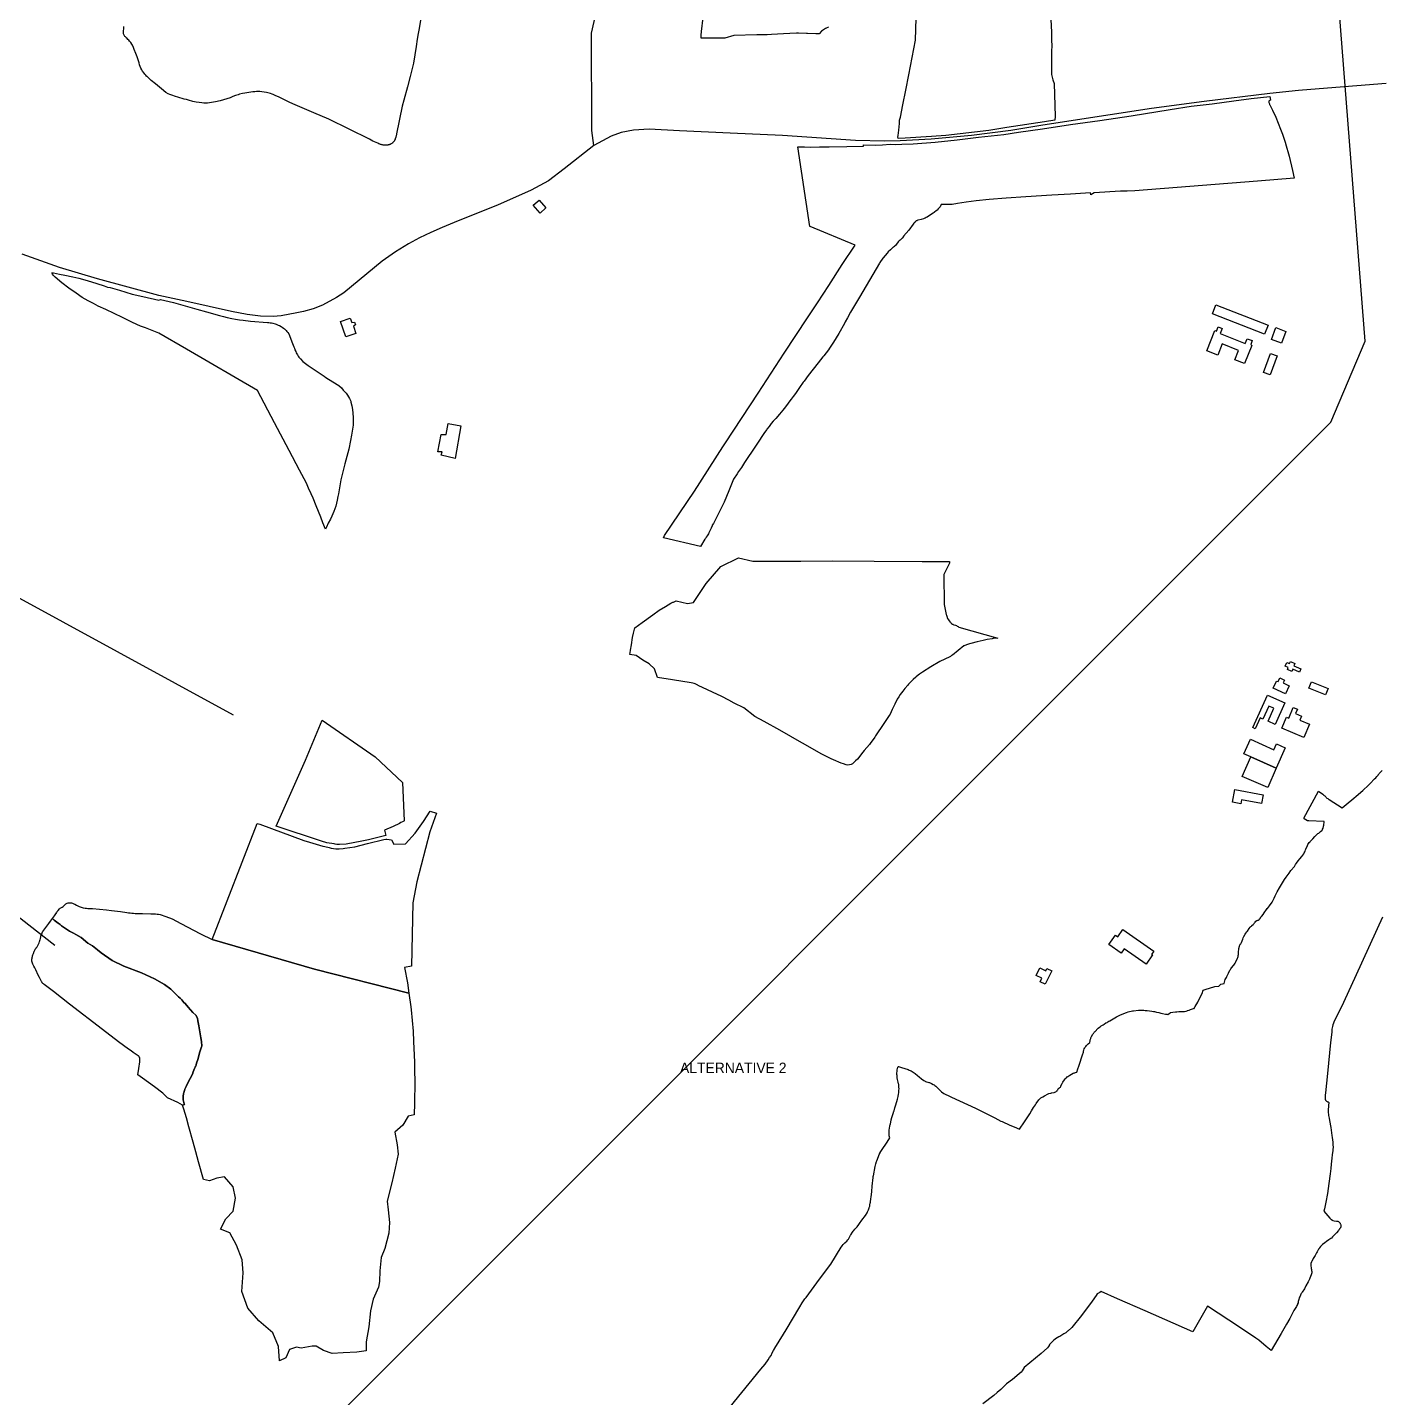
# Model space of a CAD drawing. Header units: metres. Extents: x 553506 to 563855, y 142925 to 150243.
# Drawn here: x 560496 to 561669, y 144410 to 145597 of the extents above; entities that cross this region are included whole.
import ezdxf

# ---------------------------------------------------------------- set-up
doc = ezdxf.new("R2010")
doc.units = ezdxf.units.M
for name, color, linetype in [('C-ANCIENT_WOODLAND', 94, 'Continuous'), ('C-BUILDINGS', 8, 'Continuous'), ('C-ROADS', 33, 'Continuous'), ('C-WATERWAYS', 5, 'Continuous'), ('E-132KV-UGC-ALT', 8, 'Continuous')]:
    doc.layers.add(name, color=color, linetype=linetype)

msp = doc.modelspace()

# ---------------------------------------------------------------- linework, layer by layer
at = {"layer": 'C-ANCIENT_WOODLAND'}
for points in [[(561189.88, 145597.0299), (561188.5799, 145596.4299), (561188.28, 145596.33), (561187.28, 145595.8299), (561186.48, 145595.33), (561184.68, 145594.13), (561183.88, 145593.53), (561181.68, 145591.33), (561178.88, 145591.4199), (561171.7799, 145591.6199), (561170.7799, 145591.6199), (561163.88, 145591.8199), (561162.08, 145591.8199), (561156.28, 145591.7199), (561150.88, 145591.3199), (561145.7799, 145590.9199), (561140.48, 145590.6199), (561136.68, 145590.4199), (561132.28, 145590.4199), (561127.7799, 145590.5199), (561107.7799, 145589.8199), (561099.9799, 145587.6199), (561079.48, 145587.5199), (561079.6713, 145590.2466), (561079.88, 145593.2199), (561081.1799, 145605.4199)], [(561382.5799, 145603.6199), (561383.08, 145592.6199), (561383.2114, 145585.2608), (561383.28, 145581.4199), (561383.1799, 145575.8199), (561383.1799, 145556.0199), (561384.3981, 145551.5536), (561385.28, 145548.3199), (561386.1799, 145519.7199), (561386.08, 145516.4199), (561377.08, 145515.0199), (561344.47, 145510.25), (561328.67, 145507.5499), (561291.57, 145503.25), (561279.07, 145502.3499), (561256.28, 145501.0199), (561250.28, 145500.6199), (561250.08, 145501.8199), (561250.21, 145503.13), (561250.7026, 145507.9128), (561251.28, 145513.5199), (561251.28, 145514.3199), (561251.48, 145515.5199), (561251.48, 145516.5199), (561252.1799, 145519.1199), (561254.1799, 145529.7199), (561256.7799, 145542.5199), (561259.48, 145555.7199), (561265.3799, 145585.7199), (561265.7399, 145604.7399)], [(560836.4999, 145603.1999), (560835.0999, 145595.9999), (560834.2999, 145591.4999), (560833.4, 145586.5999), (560832.6999, 145580.1999), (560830.2, 145565.8999), (560827.4999, 145554.1999), (560825.2, 145545.2999), (560821.8, 145533.6999), (560820.55, 145528.5999), (560815.6, 145504.7999), (560815.6, 145504.4499), (560815.55, 145504.0499), (560815.4999, 145503.6999), (560815.4, 145503.2999), (560815.35, 145502.9499), (560815.2, 145502.5499), (560815.15, 145502.1999), (560815, 145501.8499), (560814.95, 145501.5499), (560814.8, 145501.1999), (560814.6999, 145500.8499), (560814.55, 145500.4999), (560814.35, 145500.1499), (560814.35, 145499.9999), (560814.4, 145499.8999), (560814, 145499.0999), (560813.8, 145498.7499), (560813.55, 145498.3499), (560813.2999, 145497.9999), (560813, 145497.6499), (560812.2, 145496.8499), (560812, 145496.6999), (560811.75, 145496.5499), (560811.55, 145496.3499), (560811, 145496.0499), (560810.8, 145495.9499), (560810.55, 145495.7999), (560810.2999, 145495.6999), (560810, 145495.5499), (560809.55, 145495.3499), (560809.2999, 145495.2499), (560809, 145495.1999), (560808.8, 145495.0999), (560808.4999, 145495.0499), (560808.2, 145494.9499), (560807.8, 145494.8999), (560807.55, 145494.8499), (560807.2, 145494.8499), (560806.95, 145494.7999), (560805.4, 145494.7999), (560805.0999, 145494.8499), (560804.75, 145494.8499), (560804.4, 145494.8999), (560803.8999, 145494.9999), (560803.4999, 145495.0499), (560803.0999, 145495.1499), (560802.75, 145495.1999), (560802.35, 145495.3499), (560801.6, 145495.5499), (560801.2, 145495.6999), (560800.2, 145496.1499), (560799.4999, 145496.5499), (560799.4, 145496.5999), (560795.2, 145498.3499), (560792.0999, 145499.9999), (560757.0999, 145517.3499), (560743.8999, 145522.7999), (560735.8999, 145526.1999), (560731.8999, 145527.9999), (560725.6999, 145530.5999), (560722.6, 145531.9999), (560716.8, 145534.9999), (560713.8999, 145536.3999), (560710.4999, 145537.9999), (560708.8, 145538.6999), (560708, 145538.9999), (560706.4999, 145539.5999), (560705.2499, 145539.8999), (560704.2, 145540.1999), (560703, 145540.4999), (560701.0499, 145540.7999), (560699.0499, 145541.0999), (560697.2, 145541.2999), (560694.2499, 145541.2999), (560692.8999, 145541.1999), (560691.2, 145541.0999), (560689.4, 145540.7999), (560687.6999, 145540.5999), (560685.8999, 145540.2999), (560684.0499, 145539.8999), (560682.2499, 145539.4999), (560679.6999, 145538.8999), (560678.4999, 145538.5999), (560676.0499, 145537.7999), (560673.8, 145536.8999), (560671.4999, 145535.9999), (560668.6, 145535.0999), (560665.6999, 145534.0999), (560662.6999, 145533.2999), (560658.8999, 145532.4999), (560656.8999, 145532.1999), (560655.2, 145531.7999), (560653.4999, 145531.4999), (560651.6999, 145531.2999), (560650.2, 145531.1999), (560648.6, 145531.2999), (560647.0499, 145531.3999), (560644.4999, 145531.7999), (560641.8999, 145532.1999), (560639.2499, 145532.7999), (560635.4999, 145533.7999), (560633.6999, 145534.2999), (560631.6999, 145534.7999), (560629.8, 145535.2999), (560627.8999, 145535.8999), (560626, 145536.3999), (560624.0499, 145536.9999), (560620.8, 145538.0999), (560619.2499, 145538.6999), (560617.8, 145539.3999), (560615.8, 145540.5999), (560612, 145543.5999), (560610.2, 145544.9999), (560606.8, 145547.9999), (560602.8999, 145550.9999), (560599.6, 145554.1999), (560599.4, 145554.3999), (560599.0499, 145554.6999), (560598.4, 145555.4999), (560597.6, 145556.2999), (560596.8999, 145557.0999), (560595.4999, 145559.0999), (560594.8999, 145560.0999), (560594.2, 145561.4999), (560593.6, 145562.9999), (560593.0499, 145564.3999), (560592.4999, 145566.2999), (560590.8, 145571.3999), (560589.6, 145574.3999), (560588.4, 145577.7999), (560587.8, 145579.3999), (560587.2, 145580.7999), (560586.8, 145581.4999), (560586.4, 145582.2999), (560585.4, 145583.6999), (560584.8, 145584.3999), (560584.2, 145584.9999), (560583.6, 145585.6999), (560582.8999, 145586.3999), (560582.2, 145587.1999), (560581.4999, 145587.8999), (560581.0499, 145588.2999), (560580.6999, 145588.6999), (560580.2499, 145589.0999), (560579.8999, 145589.5999), (560579.4999, 145590.0999), (560579.0499, 145591.2999), (560579.0499, 145591.8999), (560579, 145592.4999), (560579, 145593.3999), (560579.0499, 145594.2999), (560579.0499, 145594.2999), (560579.2, 145595.2999), (560579.4, 145597.5999)], [(561104.6, 144402.2), (561131.4, 144434.6999), (561135, 144439.1), (561137.4999, 144442.7999), (561138.8999, 144444.7999), (561140.0999, 144446.6999), (561141.2, 144448.7999), (561142.2, 144450.8), (561144.2999, 144454.4), (561144.8999, 144455.3), (561153.0999, 144468.6999), (561165, 144488.7), (561167.0999, 144492.0999), (561169.4999, 144495.5), (561170.4, 144496.8), (561182, 144512.7), (561191.8, 144525.7), (561201, 144540.3999), (561201.8999, 144541.9), (561202.2999, 144542.3999), (561202.4, 144542.5999), (561202.8, 144542.9999), (561203.8, 144543.8), (561204.2, 144544.1999), (561204.4, 144544.2999), (561205.8, 144545.5999), (561206.6, 144546.5999), (561206.8999, 144547.1), (561207.0999, 144547.4), (561207.8, 144548.4999), (561209, 144550.8999), (561209.2, 144551.1999), (561210.6, 144553.3999), (561211.2, 144554.2), (561211.8, 144554.8999), (561212.8, 144555.8999), (561214.7999, 144558.1), (561216.2, 144560.0999), (561216.6999, 144560.8999), (561218.8, 144563.6999), (561221.8999, 144567.6999), (561223.2999, 144570.1), (561223.6, 144570.8999), (561224.4, 144572.5999), (561225.0999, 144574.3999), (561225.2, 144574.7999), (561225.6, 144575.9999), (561225.8, 144577.2), (561226.0999, 144578.5), (561226.2, 144579.3999), (561226.6999, 144582.5999), (561226.8, 144583.5999), (561227.2999, 144588.6999), (561227.6, 144593.1999), (561228.5606, 144600.7972), (561228.6999, 144601.8999), (561228.8, 144602.2999), (561230.2, 144610.3999), (561230.8, 144612.5999), (561231.4999, 144614.6999), (561231.6999, 144615.1999), (561233.0999, 144618.9999), (561233.8, 144620.6), (561234.6, 144622.0999), (561234.6935, 144622.2559), (561235.8, 144624.0999), (561240.6, 144631.3999), (561243.0999, 144634.9999), (561242.4999, 144636.7999), (561242.4, 144637.4999), (561242.4, 144640.7999), (561242.4999, 144642), (561242.6999, 144643.1999), (561242.6999, 144643.5999), (561242.9999, 144645.0999), (561243.4, 144646.4999), (561243.4999, 144646.8999), (561244.2, 144650.7999), (561244.6999, 144652.7999), (561245.8, 144656.0999), (561246.6, 144658.1999), (561246.8, 144658.5999), (561247.4999, 144661.0999), (561248.0999, 144663.5999), (561249.6999, 144668.6999), (561250.2, 144670.7999), (561250.6, 144672.9999), (561250.6999, 144674.1999), (561250.8999, 144675.9999), (561251, 144677.7999), (561250.8999, 144678.3999), (561250.8999, 144679.7999), (561250.6999, 144681.1999), (561250.6, 144681.9999), (561250.2999, 144683.2999), (561249.8999, 144684.5999), (561249.8, 144685.4999), (561249.4999, 144687.0999), (561249.2999, 144688.5999), (561249.2542, 144689.1952), (561249.2, 144689.8999), (561249.2, 144691.2999), (561249.2999, 144692.5999), (561249.4999, 144693.8999), (561249.6999, 144694.9999), (561249.8, 144695.4999), (561249.9437, 144696.0029), (561250, 144696.1999), (561250.2, 144696.7999), (561250.48, 144696.73), (561253.2, 144696.0999), (561258.8, 144694.1999), (561259.6999, 144693.7999), (561260.6, 144693.4999), (561261.4999, 144693.0999), (561261.6, 144692.9999), (561262.4999, 144692.4999), (561263.2999, 144691.9999), (561264, 144691.3999), (561264.8, 144690.7999), (561265, 144690.6999), (561267, 144689.0999), (561268.4, 144687.8999), (561270.6, 144686.1), (561272.6, 144684.6999), (561273.6999, 144684.0999), (561274, 144683.9999), (561274.8999, 144683.5999), (561275.8999, 144683.2999), (561276.8, 144682.9999), (561277.2999, 144682.8999), (561279.2, 144682.0999), (561280.4999, 144681.3999), (561281.2999, 144680.9999), (561282.0999, 144680.3999), (561282.8, 144679.7999), (561283.2999, 144679.4999), (561284, 144678.7999), (561285.4, 144677.1999), (561286, 144676.5999), (561287.8, 144674.9999), (561289.8, 144673.5999), (561292, 144672.3999), (561293.0999, 144671.8999), (561293.6, 144671.6999), (561296.32, 144670.45), (561317.2, 144660.8999), (561323.6999, 144657.4999), (561332.7803, 144652.8708), (561333.8999, 144652.2999), (561339.2999, 144649.5999), (561340.2486, 144649.1622), (561347.0999, 144645.9999), (561352.0999, 144643.9999), (561353.85, 144643.2299), (561355.4999, 144642.4999), (561359.7, 144648.8999), (561364.2999, 144655.7999), (561365.8, 144658.3999), (561367.4999, 144661.3999), (561369.1, 144663.7999), (561369.8, 144664.8999), (561372.0999, 144667.8999), (561373.2999, 144669.0999), (561374, 144669.5999), (561374.3, 144669.9), (561375.6999, 144670.6999), (561377.0999, 144671.3999), (561380.2, 144673.1999), (561380.8, 144673.3999), (561382.2, 144673.8), (561382.8999, 144673.8999), (561383.2, 144673.9999), (561385.2999, 144674.3999), (561386, 144674.5999), (561386.8, 144674.9999), (561387.4, 144675.3999), (561387.6999, 144675.7), (561388, 144675.8999), (561388.4, 144676.4999), (561388.4999, 144676.5999), (561388.6999, 144676.8999), (561388.8, 144677.2999), (561389, 144677.5999), (561389.03, 144677.7899), (561389.4999, 144677.9999), (561389.6999, 144678.1999), (561390.4, 144678.5999), (561390.8999, 144679.0999), (561391.0999, 144679.4999), (561391.2, 144679.7999), (561391.2999, 144679.9999), (561391.2999, 144680.1999), (561392.2999, 144682.2), (561392.8999, 144683.2), (561394.2999, 144685.3999), (561395.2, 144686.3999), (561395.4, 144686.6999), (561396, 144687.1999), (561396.6999, 144687.7999), (561397.2999, 144688.1999), (561398.0999, 144688.7), (561398.8, 144689.1999), (561399, 144689.2999), (561400.4999, 144690.2999), (561401.8, 144690.9999), (561402.6, 144691.2998), (561403.4, 144691.4999), (561403.8, 144691.6999), (561405, 144692.0999), (561405.2, 144692.8999), (561405.2999, 144692.9999), (561405.4999, 144693.6999), (561405.6, 144693.8999), (561407, 144697.8999), (561409.8999, 144706.9999), (561410.6999, 144709.2999), (561410.6999, 144709.8999), (561410.8999, 144710.4999), (561411, 144710.9999), (561411.0999, 144711.0999), (561411.4999, 144712.0999), (561412.0999, 144713.0999), (561412.2999, 144713.4999), (561412.8999, 144714.2999), (561413.4, 144714.9999), (561414, 144715.6999), (561414.8, 144716.4999), (561416.2, 144717.6999), (561416.2999, 144718.2999), (561416.4999, 144718.7999), (561416.6999, 144719.9999), (561416.8999, 144720.5999), (561417.0999, 144721.0999), (561417.2999, 144721.6999), (561417.4999, 144722.1999), (561417.6, 144722.3999), (561417.8, 144722.9999), (561419, 144724.9999), (561419.4, 144725.3999), (561419.8, 144725.8999), (561420.0999, 144726.3999), (561420.4999, 144726.7999), (561420.8999, 144727.2999), (561423.2999, 144729.6999), (561423.5985, 144729.9558), (561424.6999, 144730.8999), (561425.4999, 144731.4999), (561426.2, 144732.0999), (561427.8, 144733.0999), (561428.6999, 144733.5999), (561430.2999, 144734.5999), (561431.2, 144735.0999), (561432, 144735.4999), (561432.8, 144735.9999), (561433.6999, 144736.4999), (561436.4999, 144738.1999), (561439.2999, 144739.7999), (561442.2, 144741.2999), (561444.2, 144742.1999), (561448.0999, 144743.6999), (561449.4, 144744.1), (561450.6999, 144744.3999), (561452.0999, 144744.7999), (561453.4, 144744.9999), (561454.2, 144745.1999), (561458.6, 144745.5999), (561463.0999, 144745.5999), (561464.2, 144745.4999), (561464.4999, 144745.4999), (561465.8999, 144745.3999), (561468.0448, 144745.0935), (561470.0999, 144744.7998), (561471.4999, 144744.4999), (561472.2999, 144744.3999), (561474.2, 144743.9999), (561476, 144743.4999), (561477.8999, 144742.9999), (561479.2, 144742.6999), (561482, 144742.2999), (561483.4, 144742.2), (561483.99, 144741.9999), (561484.8999, 144742.5999), (561486.2999, 144743.5999), (561488.0999, 144743.8999), (561490.4, 144744.1999), (561491.8, 144744.2999), (561493.2999, 144744.3999), (561497.6, 144744.3999), (561498.4, 144744.4999), (561499.8, 144744.8999), (561500.6, 144745.1999), (561501, 144745.2999), (561502.2999, 144745.7999), (561503.4, 144746.1999), (561506.2, 144747.0999), (561506.52, 144746.9399), (561507.6599, 144748.73), (561509.9399, 144752.5399), (561511.1799, 144755.1599), (561513.71, 144760.2198), (561514.6466, 144762.8934), (561516.1546, 144763.591), (561524.4837, 144766.0823), (561528.1999, 144766.3099), (561529.9, 144768.2999), (561532.6, 144768.8999), (561533.2, 144771.0999), (561533.6, 144772.0999), (561534.6, 144774.0999), (561534.8999, 144774.7999), (561536.0999, 144777.0999), (561536.4999, 144777.6999), (561537.6, 144780.1999), (561537.6999, 144780.2999), (561538.2, 144780.9999), (561538.6, 144781.5999), (561539.0999, 144782.2999), (561540.8999, 144784.3999), (561541, 144784.5999), (561541.6, 144785.4999), (561542.2, 144786.4999), (561542.6999, 144787.4999), (561542.8, 144787.7999), (561544.2, 144790.3999), (561544.2999, 144790.6999), (561544.6, 144791.3999), (561544.8, 144792.1999), (561544.8999, 144792.8999), (561545, 144793.7999), (561545.0999, 144794.5999), (561545.0999, 144795.4999), (561545.4999, 144799.0999), (561545.8999, 144800.9999), (561546, 144801.4999), (561546.2, 144801.9999), (561546.4999, 144802.4999), (561546.6999, 144802.8999), (561547, 144803.1999), (561547.2999, 144803.5999), (561547.4999, 144803.8999), (561547.6999, 144804.3999), (561548, 144804.8999), (561548.2999, 144805.7999), (561548.8, 144807.1999), (561549.2, 144808.2999), (561549.6999, 144809.3999), (561550.8999, 144811.3999), (561551.6, 144812.3999), (561552.2, 144813.3999), (561552.8, 144814.1999), (561554.2999, 144816.4), (561555.0999, 144817.4999), (561555.4, 144817.7999), (561555.8, 144818.0999), (561556.2999, 144818.4999), (561556.6999, 144818.7999), (561556.7999, 144818.8999), (561557.8, 144819.7999), (561558.6999, 144820.6999), (561559.0999, 144821.2999), (561559.6, 144821.9), (561560.2, 144822.6999), (561561, 144823.3999), (561561.8999, 144823.6999), (561562.2, 144823.6999), (561563.0999, 144824.2999), (561563.2999, 144824.5), (561563.4, 144824.6999), (561563.6, 144824.8999), (561563.8, 144825.1999), (561563.8999, 144825.3999), (561564.0999, 144825.6999), (561564.2, 144825.7999), (561565, 144826.8999), (561566.6999, 144828.8999), (561566.8999, 144829.1999), (561570.1, 144833.5999), (561570.2999, 144833.7999), (561571.8999, 144835.8999), (561574.4, 144839.1999), (561575.8999, 144842.7999), (561576.8, 144844.6999), (561578.6, 144848.2), (561580.6, 144851.5999), (561581.4, 144853.0999), (561585, 144858.7999), (561586.4, 144860.9999), (561588.9, 144864.3999), (561590.6, 144866.5999), (561593.4999, 144870.0999), (561594.6, 144871.6999), (561595.4, 144872.8999), (561596.8999, 144874.9999), (561598.3, 144876.6999), (561600, 144878.6999), (561600.8999, 144879.9999), (561601.8, 144881.1999), (561602.0999, 144881.7999), (561602.4999, 144882.6999), (561602.8, 144883.5), (561603.0999, 144884.3999), (561603.4, 144885.1999), (561604.8, 144888.2999), (561605.2999, 144889.1999), (561605.8, 144889.9999), (561606.3999, 144890.8999), (561607.0999, 144891.5999), (561607.2, 144891.7999), (561608.6999, 144893.2999), (561609.4999, 144893.9999), (561611.2999, 144896.0999), (561612.6, 144897.4999), (561614, 144898.6999), (561614.8, 144899.0999), (561615.4, 144899.5999), (561616.2999, 144900.2999), (561617.2, 144901.1999), (561617.8, 144901.9999), (561618, 144902.4999), (561618.4, 144903.3), (561618.6, 144903.8999), (561618.6999, 144904.4999), (561618.8999, 144905.0999), (561619, 144905.7999), (561619.0999, 144906.3999), (561619.44, 144908.29), (561619.3399, 144908.81), (561619.3399, 144909.1099), (561619.12, 144909.1199), (561606.0726, 144909.6751), (561605.0199, 144909.7199), (561602.16, 144911.49), (561601.6199, 144911.8199), (561614.2999, 144935.3999), (561618.0999, 144932.6999), (561618.6999, 144932.1999), (561618.9126, 144932.0068), (561619.8, 144931.1998), (561620.0999, 144930.8999), (561620.6999, 144930.3999), (561621.2, 144929.7999), (561621.6999, 144929.3999), (561622.4, 144928.8999), (561623, 144928.4999), (561623.6999, 144928.0999), (561634.8999, 144920.8999), (561638.5, 144923.8999), (561645.0999, 144929.2999), (561647.2, 144931.0999), (561652.8999, 144935.9999), (561657.8, 144940.5998), (561659.0999, 144941.8999), (561663, 144945.8999), (561664, 144946.7999), (561665.0999, 144948.0999), (561666.0199, 144949.1799), (561666.2, 144949.3999), (561666.7, 144950.0999), (561667.09, 144950.5999), (561667.4, 144950.9999), (561667.8, 144951.4999), (561668.2999, 144951.9999), (561668.6999, 144952.4999), (561669.6999, 144953.2999)], [(561669.8, 144826.0999), (561647.0999, 144776.2999), (561636.0999, 144752.3999), (561627.7999, 144735.1999), (561627.4, 144734.4999), (561626.8, 144732.8999), (561626.5, 144731.5999), (561626.2, 144730.3999), (561626.0999, 144729.2999), (561625.8999, 144727.9999), (561625.8999, 144726.6999), (561624.8999, 144717.5999), (561622.2999, 144690.7999), (561620.4999, 144674.1999), (561620.3534, 144672.0219), (561620.15, 144668.9999), (561620.2, 144668.7999), (561620.2, 144668.2999), (561620.4, 144667.8999), (561620.6, 144667.5999), (561620.8999, 144667.3), (561621.2, 144667.0999), (561621.4999, 144666.7999), (561621.8999, 144666.4999), (561622.2999, 144666.3), (561622.6999, 144666.1999), (561622.8281, 144666.1359), (561623.4999, 144665.7999), (561623.23, 144663.21), (561623.0658, 144661.6244), (561622.91, 144660.1199), (561622.72, 144658.2999), (561622.6999, 144657.9999), (561623.2, 144654.4999), (561623.56, 144652.2363), (561623.9, 144650.0999), (561625, 144643.9999), (561626.0999, 144637.1999), (561626.4, 144635.3999), (561626.6999, 144633.2999), (561626.8999, 144631.2999), (561627, 144630.8999), (561627, 144628.9999), (561627.0999, 144627.0999), (561627, 144625.0999), (561626.8999, 144624.1999), (561626.2999, 144620.3999), (561625.8999, 144617.3999), (561625.4999, 144612.3999), (561625.1999, 144608.4999), (561624.6, 144603.7999), (561623.4, 144595.5999), (561622.0999, 144586.8999), (561620.8999, 144579.4999), (561619.6295, 144573.6711), (561619.2, 144571.6999), (561624.2999, 144565.5999), (561624.4999, 144565.3999), (561624.6999, 144564.9999), (561625, 144564.6999), (561625.2999, 144564.4999), (561625.4, 144564.3999), (561625.6999, 144564.2), (561625.7655, 144564.1344), (561625.8999, 144563.9999), (561626.2, 144563.7999), (561626.6, 144563.6999), (561627, 144563.4999), (561628.0999, 144563.2999), (561629.8999, 144562.9999), (561630.2999, 144562.9999), (561630.6, 144562.8999), (561631.0999, 144562.8999), (561631.8999, 144562.4999), (561632.6, 144561.7999), (561632.8, 144561.4999), (561633.0999, 144561.0999), (561633.3, 144560.6999), (561633.4999, 144560.3999), (561633.6, 144560.1999), (561633.8, 144559.5999), (561633.8999, 144559.3999), (561633.8999, 144558.3999), (561633.8, 144557.9999), (561633.6999, 144557.7), (561633.6, 144557.4999), (561633.4999, 144557.1999), (561633.4, 144557.0999), (561632.6999, 144556.1999), (561632.6, 144556.0999), (561632.0999, 144555.3999), (561631.6999, 144554.6999), (561629.8999, 144552.7999), (561627.0999, 144549.9999), (561626.8999, 144549.6999), (561626.5, 144549.2999), (561625.6999, 144548.3), (561625.1999, 144547.7999), (561623.4999, 144546.5999), (561621.4, 144545.1999), (561620, 144544.1999), (561618, 144542.5999), (561616.8, 144541.5999), (561616.0999, 144540.8999), (561615.2999, 144539.8999), (561614.6, 144538.7999), (561614.5, 144538.5999), (561613.2, 144536.2999), (561612.6999, 144535.3999), (561611.8, 144533.6999), (561611.4999, 144533.0999), (561609.8999, 144530.4999), (561608.6999, 144528.0999), (561608.4999, 144527.7999), (561608.4, 144527.4999), (561608, 144526.9), (561607.8999, 144526.6999), (561607.8, 144526.2999), (561607.8, 144524.6999), (561608.0999, 144521.9999), (561608.2999, 144520.9999), (561608.4999, 144520.1), (561608.6, 144519.1999), (561608.6, 144518.1999), (561608.4999, 144517.3999), (561608.0999, 144516.2999), (561606.8999, 144513.4999), (561606.4999, 144512.5999), (561605.6, 144510.4999), (561603.6, 144506.8999), (561602.2, 144504.3999), (561600.4, 144501.3999), (561600.2999, 144501.3), (561599.8999, 144500.6999), (561599.4999, 144500.1999), (561599.2, 144499.5999), (561598.4999, 144497.8999), (561598.0999, 144496.9999), (561597.2, 144494.2999), (561596.8999, 144493.2999), (561596.6999, 144492.1999), (561596.2999, 144491.1999), (561596.2, 144490.7999), (561595.7, 144489.8999), (561595.2999, 144488.8999), (561593.2, 144485.3999), (561589.4999, 144478.5999), (561586.6, 144473.5999), (561582.0999, 144465.4999), (561576.2999, 144455.6999), (561573.2999, 144450.7999), (561569.2, 144454.2999), (561562.8, 144459.6999), (561560.0999, 144461.5999), (561546, 144470.9999), (561518.2999, 144489.3999), (561505.6999, 144466.9999), (561464.2999, 144485.1999), (561440.2352, 144495.748), (561426.2, 144501.8999), (561425.0365, 144501.2178), (561423.2999, 144500.1999), (561423.059, 144500.0794), (561422.6999, 144499.8999), (561421.7495, 144498.5391), (561418.2999, 144493.5999), (561409, 144481.2999), (561400.6999, 144470.6999), (561400.4, 144470.3999), (561397.4, 144467.7999), (561397.0999, 144467.4999), (561395.4999, 144466.2999), (561393.6999, 144465.1999), (561392, 144464.0999), (561390.2, 144463.0999), (561389.4, 144462.6999), (561388.0999, 144461.8999), (561387.4999, 144461.4999), (561385.0999, 144459.6999), (561382.6, 144457.1999), (561381.4999, 144455.9999), (561381.4, 144455.7999), (561380.4, 144454.4999), (561379.4999, 144453.1999), (561374.0999, 144448.3999), (561359.4, 144436.0999), (561357.6999, 144433.1999), (561356.6999, 144432.1999), (561355, 144430.7999), (561349.2999, 144425.6999), (561344.2, 144421.9999), (561339.2, 144417.1999), (561336.0999, 144414.3999), (561333, 144411.9999), (561323.4999, 144404.7999)]]:
    msp.add_lwpolyline(points, dxfattribs=at)
for points in [[(561098.2, 145233.5999), (561100.6, 145237.0999), (561129, 145280), (561151.6, 145314.7999), (561171.6999, 145345.1999), (561180.4, 145358.3999), (561190.2, 145373.3999), (561201.6999, 145391.3999), (561213, 145408.1999), (561174, 145424.2999), (561173.6999, 145424.2999), (561173.6, 145424.4999), (561163.2199, 145493.5299), (561167.96, 145493.4899), (561169.16, 145493.3899), (561174.16, 145493.1899), (561181.96, 145493.2899), (561190.56, 145493.4899), (561205.8599, 145493.7899), (561220.2599, 145493.9899), (561220.15, 145495.2298), (561230.6, 145494.9999), (561236.6, 145495.1999), (561243.19, 145495.6299), (561247.67, 145495.4499), (561253.47, 145495.6499), (561263.1299, 145496.05), (561282.27, 145497.5499), (561301.3699, 145499.3499), (561319.7699, 145501.6499), (561341.7799, 145504.1199), (561354.5799, 145506.0199), (561375.28, 145509.1199), (561399.68, 145512.7199), (561424.9799, 145516.3199), (561452.08, 145520.3199), (561485.7799, 145525.7199), (561504.1799, 145528.52), (561522.28, 145530.7199), (561541.07, 145533.1399), (561556.03, 145535.2599), (561572.4, 145536.8999), (561572.75, 145533.8199), (561572.6099, 145533.7899), (561572.31, 145533.6899), (561571.71, 145533.3899), (561571.4099, 145533.0899), (561571.4, 145532.2699), (561571.5399, 145531.7599), (561571.8999, 145530.7999), (561572, 145530.5998), (561572, 145530.3999), (561572.0999, 145530.2999), (561572.0999, 145530.0999), (561572.2999, 145529.8999), (561573.0999, 145528.1999), (561573.8, 145526.8399), (561574.6999, 145525.0999), (561577.4, 145519.0999), (561581.6, 145508.5999), (561583.2, 145504.2999), (561585.8, 145496.5999), (561585.8999, 145496.2999), (561589, 145485.2999), (561591.8999, 145472.7999), (561593.2999, 145466.1999), (561561.4999, 145463.6999), (561455.2999, 145455.3999), (561448.6999, 145455.0999), (561442.8, 145454.8999), (561420.2, 145453.5999), (561417.2, 145451.8999), (561416.8, 145453.5999), (561399.6, 145452.3999), (561383.4999, 145451.4999), (561360.8999, 145450.2), (561343.8, 145449.0999), (561329.2, 145447.7999), (561317.6999, 145446.6999), (561309.2, 145445.5999), (561301.6999, 145444.2999), (561296.8999, 145443.3998), (561287.4999, 145443.5999), (561286.6999, 145441.4999), (561284.8999, 145439.5999), (561284, 145438.6999), (561283.4, 145438.2), (561281.4, 145436.5999), (561280.6999, 145436.0999), (561277.4999, 145433.8999), (561275.2999, 145432.4999), (561274.4999, 145432.0999), (561273.6, 145431.6999), (561272.8, 145431.3998), (561272.2, 145431.1999), (561270.2, 145430.4999), (561267.6, 145429.7999), (561267.2, 145429.7999), (561266.6, 145429.5999), (561266.2999, 145429.3999), (561266, 145429.2999), (561265.8999, 145429.1999), (561265.2999, 145428.8), (561265.0999, 145428.4999), (561264.8999, 145428.2999), (561264.2999, 145427.7999), (561263.8, 145427.1999), (561263.2, 145426.2999), (561259.4, 145421.2999), (561254.9999, 145416.0999), (561254.8999, 145415.7999), (561253.6, 145414.3999), (561252, 145412.5998), (561251.2, 145411.9999), (561250.2, 145410.9999), (561249.6999, 145410.2999), (561249.4, 145409.8999), (561247.8, 145408.0999), (561247.4999, 145407.6999), (561247.2, 145407.4), (561247, 145407.0999), (561246.2, 145406.4999), (561246, 145406.3999), (561244.8999, 145405.4999), (561243.6, 145404.2999), (561241.6999, 145402.4999), (561240.6999, 145401.3999), (561238.8999, 145399.3999), (561237.2, 145397.2999), (561237, 145396.9999), (561234.4, 145393.0999), (561234.2, 145392.6999), (561222.4999, 145372.9999), (561216.8, 145363.0999), (561209, 145350.2999), (561206.2999, 145345.2999), (561204.4, 145341.7999), (561203.6999, 145340.3999), (561198.6999, 145331.7999), (561194.2, 145324.2999), (561190.6999, 145319.0999), (561189.8, 145317.6999), (561185.8999, 145312.4999), (561185, 145311.3999), (561181, 145306.1999), (561172.2, 145295.4999), (561168.6999, 145290.5999), (561168, 145289.4999), (561164.8, 145285.0999), (561163, 145282.2999), (561161.2, 145279.7999), (561159.4, 145277.1999), (561157.4, 145274.7999), (561157.2, 145274.5999), (561155, 145271.3999), (561152.6, 145268.1999), (561150.2, 145265.1999), (561147.4, 145261.7999), (561144.2, 145258.1999), (561142, 145255.8999), (561140.2, 145253.7999), (561138.4, 145251.2999), (561136.4999, 145248.7999), (561136.2, 145248.3999), (561133.8, 145245.0999), (561132.2, 145242.5999), (561130.2, 145239.4999), (561128.4999, 145236.6999), (561122.4999, 145227.9999), (561121.0999, 145225.9999), (561119.4999, 145223.6), (561119.4, 145223.3999), (561117.2, 145219.8999), (561114.4, 145215.6999), (561111.8999, 145212.0999), (561110.6999, 145210.1999), (561107.6, 145205.5999), (561103.6, 145195.5999), (561099.6, 145185.6999), (561095, 145176.3999), (561091.8999, 145170.5999), (561091, 145168.8999), (561090.6999, 145168.3999), (561090.4999, 145167.7999), (561090.2, 145167.2999), (561089.2, 145165.6999), (561089, 145165.0999), (561088.2, 145162.9999), (561088, 145162.4999), (561087.2, 145160.8999), (561086.2, 145158.9999), (561085.8999, 145158.2999), (561084.8, 145156.3999), (561084, 145155.3999), (561083.2, 145154.1999), (561082.6, 145153.4999), (561079.0295, 145147.2135), (561046.8192, 145154.8897), (561047.6999, 145156.6999), (561073.6999, 145195.2999), (561098.2, 145233.5999)], [(560523.5799, 145383.1499), (560528.28, 145382.2499), (560535.08, 145380.7499), (560540.3799, 145379.6499), (560547.63, 145377.6499), (560555.83, 145375.0499), (560562.1799, 145372.9499), (560565.1799, 145371.8499), (560567.48, 145371.4499), (560575.5799, 145369.1499), (560586.5799, 145365.8499), (560593.1799, 145364.2499), (560605.9799, 145361.3499), (560609.7799, 145360.5999), (560611.07, 145361.0499), (560622.28, 145358.4499), (560642.7299, 145352.7499), (560650.9299, 145350.4499), (560662.28, 145347.3499), (560665.5799, 145346.5), (560668.83, 145345.6999), (560672.7799, 145344.7999), (560676.1799, 145344.1499), (560679.5299, 145343.6), (560682.83, 145343.1499), (560689.1299, 145342.4999), (560703.7799, 145341.3499), (560704.9799, 145341.2499), (560706.13, 145341.0999), (560707.1799, 145340.8999), (560708.3299, 145340.6499), (560710.5299, 145340.0499), (560711.3799, 145339.7499), (560713.1799, 145339.0499), (560714.1299, 145338.6499), (560715.7799, 145337.7499), (560716.5799, 145337.1999), (560717.7799, 145336.3499), (560718.5799, 145335.6999), (560719.3299, 145334.9999), (560719.9799, 145334.2999), (560720.63, 145333.5499), (560721.3299, 145332.75), (560722.28, 145331.4499), (560725.5799, 145322.95), (560726.1299, 145321.5999), (560726.5799, 145320.2499), (560727.08, 145318.9), (560727.5799, 145317.5999), (560728.28, 145316.0999), (560728.7799, 145315.0999), (560729.3299, 145314.1), (560729.83, 145313.1499), (560730.48, 145312.1999), (560731.08, 145311.2499), (560732.28, 145309.7499), (560734.48, 145307.6), (560739.1299, 145304.0499), (560752.7799, 145294.8499), (560754.48, 145293.7499), (560764.32, 145287.6999), (560765.52, 145286.6999), (560767.8199, 145284.6), (560769.52, 145282.7999), (560770.32, 145281.8999), (560771.87, 145280.0999), (560772.52, 145279.1499), (560773.27, 145278.1999), (560774.0199, 145276.9999), (560774.8199, 145275.5), (560776.1513, 145273.0927), (560776.02, 145272.3999), (560776.87, 145269.1499), (560777.47, 145265.7999), (560777.87, 145262.6499), (560778.12, 145259.0499), (560778.12, 145255.4499), (560777.92, 145252.2999), (560776.52, 145243.5499), (560775.72, 145239.0499), (560774.22, 145231.6499), (560770.92, 145218.7499), (560769.72, 145214.0999), (560767.47, 145204.8999), (560765.22, 145192.9499), (560764.72, 145190.4999), (560764.12, 145187.2499), (560762.92, 145182.1499), (560762.22, 145179.8499), (560761.32, 145177.5999), (560759.52, 145173.4999), (560758.32, 145170.9999), (560756.52, 145167.5499), (560755.02, 145164.1399), (560754.1399, 145162.1499), (560751.83, 145167.7499), (560749.9799, 145172.55), (560745.9799, 145182.4499), (560743.48, 145189.0499), (560741.63, 145192.7499), (560739.3799, 145197.7499), (560737.48, 145202.05), (560731.58, 145213.3499), (560722.48, 145230.3499), (560709.9799, 145254.25), (560695.08, 145282.2499), (560633.5799, 145318.15), (560609.63, 145332.1499), (560608.3299, 145332.6499), (560598.1799, 145336.5499), (560593.83, 145338.1499), (560586.9799, 145341.3499), (560578.28, 145345.5499), (560563.7799, 145352.45), (560557.08, 145355.5499), (560553.08, 145357.7499), (560548.5799, 145360.0499), (560543.1799, 145363.0499), (560538.08, 145366.5499), (560531.63, 145370.95), (560525.63, 145375.5499), (560519.83, 145380.4499), (560518.3799, 145381.8499), (560517.48, 145383.25), (560516.98, 145384.3499), (560518.2799, 145384.1499), (560523.5799, 145383.1499)], [(561018.4, 145057.3999), (561019.2, 145062.0999), (561020, 145068.3999), (561020.8999, 145072.2999), (561022, 145076.8), (561028.4999, 145081.4999), (561037.6, 145088.1), (561043.2, 145092), (561048.8, 145095.3999), (561053.2, 145098.0999), (561055, 145098.8999), (561055.6, 145099.1), (561057.2, 145099.8), (561057.9999, 145100.0999), (561067.7225, 145097.974), (561072.9937, 145098.6768), (561083.8873, 145115.193), (561096.5379, 145129.952), (561112.0235, 145137.5006), (561124.2, 145134.5999), (561166, 145134.5999), (561193.6999, 145134.6999), (561229.4, 145134.5999), (561271.0999, 145134.1999), (561294.6999, 145134.1999), (561294.6, 145133.6999), (561294.6, 145132.8999), (561289.8, 145123.1), (561290.2, 145096.9), (561291.4999, 145089.7999), (561291.8999, 145088.2999), (561292.0999, 145087.8), (561292.2999, 145086.8999), (561292.5999, 145086.0999), (561292.8, 145085.6999), (561293.0999, 145084.9999), (561293.9, 145083.6), (561294.2999, 145082.9999), (561295.2999, 145081.7999), (561295.4999, 145081.5999), (561295.8, 145081.1999), (561296.2, 145080.8999), (561296.4999, 145080.5999), (561297.2999, 145080), (561297.6, 145079.8999), (561298, 145079.7), (561298.4999, 145079.4999), (561298.8999, 145079.4), (561300, 145078.9999), (561300.6999, 145078.7), (561301.0999, 145078.4999), (561301.4999, 145078.4), (561302.2999, 145077.9999), (561302.6, 145077.7999), (561302.8999, 145077.4999), (561336.63, 145067.9399), (561332.44, 145067.4499), (561331.7399, 145067.3499), (561327.3399, 145066.6499), (561323.84, 145065.95), (561318.64, 145064.7499), (561313.3399, 145063.35), (561312.1399, 145062.9499), (561309.44, 145061.9499), (561307.5399, 145061.35), (561307.03, 145061.1399), (561297.2899, 145053.25), (561296.59, 145052.7499), (561296.2899, 145052.5499), (561295.59, 145052.0499), (561294.8899, 145051.65), (561286.4899, 145047.5499), (561278.59, 145042.9499), (561271.2899, 145038.5499), (561268.6899, 145036.6499), (561266.0899, 145034.6499), (561265.4899, 145034.15), (561263.2899, 145032.1499), (561261.19, 145030.0499), (561259.19, 145027.95), (561258.4899, 145027.0499), (561256.0899, 145024.2499), (561254.19, 145022.0499), (561252.0899, 145019.0499), (561250.6899, 145016.95), (561249.4899, 145014.9499), (561248.4899, 145012.9499), (561247.4899, 145010.8499), (561247.39, 145010.6499), (561245.19, 145006.1499), (561243.19, 145002.1499), (561242.39, 145000.75), (561241.88, 144999.9999), (561241.83, 144999.93), (561237.83, 144993.8299), (561230.7299, 144983.1299), (561230.03, 144982.2299), (561226.03, 144976.7299), (561225.3299, 144975.7299), (561223.1299, 144973.03), (561220.9299, 144970.43), (561219.6299, 144969.0299), (561214.9399, 144963.1699), (561213.39, 144961.6199), (561210.68, 144959.1099), (561209.4, 144958.4399), (561207.95, 144958.1), (561206.43, 144957.9599), (561205.0999, 144958.0499), (561202.88, 144958.9199), (561200.99, 144959.73), (561198.6999, 144960.5399), (561196.2099, 144961.6899), (561192.2899, 144963.2899), (561184.0899, 144967.4799), (561167.2599, 144976.9199), (561166.8999, 144977.0999), (561147.6, 144988.3), (561134.0999, 144995.5999), (561126, 144999.9999), (561116.4999, 145007.5999), (561108.2, 145011.6999), (561103.4, 145014.2), (561097.4999, 145017.1999), (561076.8999, 145026.9999), (561076.6, 145027.2), (561075.6, 145027.6999), (561074.4999, 145028.1999), (561073.6, 145028.5), (561072.2, 145028.8999), (561070.8999, 145029.2999), (561054.6, 145031.8999), (561041.6999, 145033.6999), (561039, 145041.25), (561034.4999, 145045.4999), (561029, 145048.75), (561023.2499, 145052.7499), (561017.8999, 145053.8), (561018.4, 145057.0999), (561018.4, 145057.3999)], [(560762.55, 144889.4899), (560761.4498, 144889.69), (560755.2499, 144890.6699), (560750.55, 144892.0499), (560711.44, 144905.15), (560736.65, 144962.15), (560751.0499, 144996.85), (560797.15, 144965.05), (560820.7501, 144942.85), (560822.19, 144909.69), (560821.85, 144909.45), (560820.65, 144908.7499), (560819.4499, 144908.1499), (560818.1501, 144907.45), (560816.35, 144906.5499), (560814.5499, 144905.75), (560812.75, 144904.85), (560805.1499, 144901.65), (560806.4499, 144896.9099), (560797.0499, 144894.6499), (560791.45, 144893.15), (560785.45, 144892.15), (560771.95, 144889.4499), (560766.15, 144889.29), (560763.75, 144889.29), (560762.55, 144889.4899)], [(560697.13, 144906.7099), (560735.25, 144892.7499), (560740.16, 144891.0499), (560751.85, 144887.7899), (560753.55, 144887.2899), (560757.1499, 144886.49), (560759.05, 144886.09), (560761.0499, 144885.69), (560763.0499, 144885.49), (560764.55, 144885.3899), (560766.05, 144885.3899), (560769.25, 144885.5899), (560770.8498, 144885.8899), (560779.5499, 144887.25), (560790.5499, 144889.9499), (560804.75, 144893.3499), (560806.35, 144893.7498), (560807.28, 144893.8799), (560811.25, 144893.1499), (560813.2499, 144889.4499), (560823.3999, 144889.8199), (560831.85, 144899.0499), (560838.8499, 144908.9499), (560844.65, 144917.9499), (560850.3018, 144916.3239), (560844.3499, 144900.1499), (560833.11, 144856.6899), (560829.65, 144838.7499), (560828.6699, 144783.65), (560822.41, 144782.5399), (560825, 144769.1999), (560826.2999, 144760.2999), (560744.4774, 144781.2502), (560655.8299, 144806.7399), (560694.9799, 144907.45), (560697.13, 144906.7099)], [(560521.1, 144829.8997), (560521.1497, 144830), (560521.5997, 144830.9999), (560522.0001, 144831.5002), (560522.4, 144831.9), (560523.6001, 144833.3997), (560524.0998, 144833.8999), (560525.9, 144834.8999), (560526.6998, 144835.4001), (560527.8999, 144836.5997), (560528.5998, 144837.1998), (560529.1, 144837.7), (560529.5997, 144838.0999), (560530.1998, 144838.3999), (560531.0999, 144838.6001), (560532, 144838.6999), (560533.6, 144838.6999), (560533.9999, 144838.6001), (560534.9998, 144838.3), (560536.1001, 144837.9002), (560537.0002, 144837.3999), (560538.3001, 144836.7), (560539.4998, 144836.0001), (560540.6999, 144835.4001), (560542.3997, 144834.8), (560544.1999, 144834.4001), (560545.8998, 144834.1001), (560547.0999, 144833.8999), (560548.2002, 144833.6997), (560549.3998, 144833.6997), (560552.2998, 144833.5999), (560558.2999, 144833.2), (560564.3999, 144832.6998), (560568.6996, 144832.0997), (560576.4999, 144830.9999), (560578.3001, 144830.7998), (560580.0998, 144830.4997), (560581.9, 144830.3), (560583.4002, 144830.0999), (560584.8998, 144830), (560586.4, 144829.7998), (560587.7998, 144829.7), (560589.2999, 144829.4998), (560590.6998, 144829.3999), (560592.2998, 144829.3001), (560595.6001, 144829.3001), (560602.7, 144829.1998), (560606.8999, 144829.0001), (560608.1999, 144828.8997), (560609.4999, 144828.7), (560610.7999, 144828.4), (560612.4997, 144827.9996), (560614.1002, 144827.4001), (560615.8, 144826.8), (560621.2001, 144824.6998), (560628.6999, 144820.5997), (560645.7997, 144811.7001), (560655.8297, 144806.7399), (560744.4774, 144781.2504), (560826.3001, 144760.2999), (560827.9001, 144748.4999), (560828.3, 144745.9998), (560829.9, 144727.4997), (560830.2, 144718.6001), (560830.9998, 144706.8), (560831.1001, 144700.4999), (560831.2998, 144693.6001), (560831.4002, 144683.7001), (560831.2998, 144664.9998), (560830.8999, 144655.0998), (560825.6105, 144653.8049), (560821.0972, 144646.1306), (560814.0546, 144639.9159), (560816.1257, 144629.145), (560816.9546, 144620.8593), (560814.4688, 144608.8447), (560811.5689, 144596.0022), (560807.4258, 144580.2592), (560808.4011, 144572.5869), (560809.4973, 144561.6163), (560809.0831, 144552.5022), (560805.3547, 144539.2449), (560802.3877, 144531.5501), (560801.2116, 144519.7736), (560800.7974, 144510.6595), (560799.9685, 144505.6879), (560795.4117, 144495.3307), (560792.9259, 144485.3877), (560791.6833, 144471.302), (560789.1975, 144458.4595), (560789.2498, 144450.7401), (560781.2672, 144449.5738), (560769.4497, 144448.8401), (560759.8497, 144448.24), (560752.3259, 144451.0023), (560746.1117, 144454.7306), (560742.3833, 144454.7306), (560732.8801, 144452.9499), (560728.8799, 144453.7901), (560722.912, 144451.8307), (560719.6797, 144444.5198), (560714.2116, 144441.8881), (560713.3831, 144454.3164), (560708.4116, 144466.331), (560696.3975, 144476.6878), (560686.8692, 144487.4592), (560681.4835, 144501.9591), (560682.87, 144518.1598), (560681.8977, 144529.3019), (560676.9262, 144542.1449), (560671.1263, 144552.9164), (560663.1001, 144556.1), (560667.595, 144564.8813), (560674.0262, 144571.5593), (560676.0978, 144582.745), (560674.0262, 144592.6875), (560666.5689, 144601.3874), (560659.9406, 144600.1448), (560653.6911, 144597.7655), (560648.416, 144599.0875), (560644.0998, 144614.3), (560641.7001, 144622.9999), (560639.5, 144631.1996), (560635.7998, 144644.5997), (560633.5997, 144652.2997), (560631.2998, 144659.7999), (560630.0997, 144663.4997), (560631.7898, 144663.9599), (560631.5999, 144664.5999), (560631.2998, 144665.8001), (560630.9998, 144666.8999), (560630.8001, 144668.1), (560630.6998, 144669.3001), (560630.6998, 144670.4997), (560630.8001, 144671.6999), (560630.8999, 144672.5999), (560630.9998, 144673.3997), (560631.2, 144674.1999), (560631.5, 144675.1999), (560631.8999, 144676.1), (560632.2998, 144677.0999), (560632.8, 144678.3999), (560633.2997, 144679.6), (560633.8998, 144680.9), (560636.8499, 144686.6001), (560638.6998, 144690.2998), (560639.5, 144692.2997), (560640.7001, 144694.9999), (560641.1, 144696.2001), (560641.4999, 144697.07), (560641.5997, 144697.2999), (560642.0001, 144698.4001), (560642.4297, 144699.6499), (560643.4998, 144702.7998), (560645.2999, 144709.6001), (560646.6998, 144713.8999), (560646.8001, 144714.5), (560646.7397, 144718.5699), (560645.9497, 144721.8001), (560644.2898, 144732.0298), (560643.53, 144736.4801), (560643.2601, 144738.7898), (560641.8501, 144741.21), (560639.2502, 144743.7398), (560635.0497, 144748.1399), (560632.4498, 144751.3399), (560631.4498, 144752.4397), (560630.5497, 144753.54), (560629.5498, 144754.5399), (560628.2498, 144756.0401), (560626.85, 144757.34), (560625.3499, 144758.7399), (560623.65, 144760.4397), (560621.8498, 144762.0397), (560620.0502, 144763.74), (560614.6399, 144767.92), (560605.8401, 144772.8501), (560594.7297, 144778.01), (560579.3497, 144783.6901), (560569.2997, 144788.6698), (560559.6997, 144795.1999), (560556.6, 144797.7998), (560552.1001, 144801.2999), (560550.0997, 144802.5), (560548.2002, 144803.7999), (560542.2497, 144808.4899), (560537.8501, 144811.0898), (560535.65, 144812.2899), (560533.9497, 144813.2899), (560532.15, 144814.19), (560530.4502, 144815.1899), (560528.7498, 144816.2897), (560525.3501, 144818.6899), (560524.0502, 144819.7897), (560522.4399, 144820.9197), (560518.9998, 144823.6), (560517.6, 144825.0997), (560519.2998, 144827.4999), (560521.1, 144829.8997)], [(560508.8999, 144813.5999), (560509.0699, 144813.8099), (560511.8999, 144817.3999), (560514.4, 144820.5999), (560515.8999, 144822.6999), (560517.6, 144825.0999), (560519, 144823.5999), (560522.44, 144820.9199), (560524.05, 144819.7899), (560525.3499, 144818.6899), (560528.7499, 144816.2899), (560530.45, 144815.1899), (560532.1499, 144814.1899), (560533.9499, 144813.2899), (560535.65, 144812.2899), (560537.85, 144811.0899), (560542.25, 144808.4899), (560548.2, 144803.7999), (560550.0999, 144802.4999), (560552.0999, 144801.2999), (560556.6, 144797.7999), (560559.6999, 144795.1999), (560569.2999, 144788.6699), (560579.3499, 144783.6899), (560594.73, 144778.0099), (560605.84, 144772.8499), (560614.64, 144767.9199), (560620.05, 144763.7399), (560621.85, 144762.0399), (560623.65, 144760.4399), (560625.3499, 144758.7399), (560626.85, 144757.3399), (560628.25, 144756.0399), (560629.5499, 144754.5399), (560630.5499, 144753.5399), (560631.45, 144752.4399), (560632.45, 144751.3399), (560635.05, 144748.1399), (560639.25, 144743.7399), (560641.85, 144741.2099), (560643.2599, 144738.7899), (560643.53, 144736.4799), (560644.29, 144732.0299), (560645.9499, 144721.7999), (560646.7399, 144718.5699), (560646.8, 144714.4999), (560646.6999, 144713.8999), (560645.2999, 144709.5999), (560643.4999, 144702.7999), (560642.4299, 144699.6499), (560642, 144698.3999), (560641.6, 144697.2999), (560641.4999, 144697.0699), (560641.0999, 144696.1999), (560640.6999, 144694.9999), (560639.4999, 144692.2999), (560638.6999, 144690.2999), (560636.85, 144686.5999), (560633.8999, 144680.8999), (560633.2999, 144679.5999), (560632.8, 144678.3999), (560632.2999, 144677.0999), (560631.8999, 144676.0999), (560631.4999, 144675.1999), (560631.2, 144674.1999), (560631, 144673.3999), (560630.8999, 144672.5999), (560630.8, 144671.6999), (560630.6999, 144670.4999), (560630.6999, 144669.2999), (560630.8, 144668.0999), (560631, 144666.8999), (560631.2999, 144665.7999), (560631.6, 144664.5999), (560631.7899, 144663.9599), (560630.0999, 144663.4999), (560626.2, 144665.7999), (560617.2999, 144669.5999), (560613.0999, 144673.7999), (560605.8, 144679.3999), (560595.4999, 144686.8999), (560591.4, 144689.5999), (560592.2, 144695.0999), (560593.0999, 144700.9999), (560593.2, 144701.5999), (560593.2, 144703.7999), (560593.1, 144704.3999), (560592.9997, 144704.5999), (560592.8, 144704.7998), (560592.7799, 144704.8401), (560592.6996, 144704.9998), (560592.5241, 144705.4394), (560592.4999, 144705.4999), (560592.2, 144705.8999), (560591.8999, 144706.1999), (560587.4999, 144709.0999), (560585.8, 144710.2999), (560583.4999, 144711.9999), (560574.6999, 144718.1999), (560560.8999, 144728.8999), (560532.2999, 144750.8999), (560518.4999, 144761.7999), (560510.2999, 144767.8999), (560509.8999, 144768.1999), (560509.6, 144768.4999), (560509.2, 144768.7999), (560509, 144769.0999), (560508.6999, 144769.3999), (560508.4999, 144769.6999), (560508.2999, 144769.8999), (560508.2, 144770.1999), (560508, 144770.3999), (560506.4, 144773.8999), (560505, 144775.9999), (560503.0999, 144780.5999), (560502.0999, 144782.3999), (560501.2999, 144783.6999), (560500.4999, 144785.4999), (560499.8999, 144787.2999), (560499.6999, 144788.1999), (560499.6, 144789.0999), (560499.6999, 144789.7999), (560499.8, 144790.5999), (560500, 144791.2999), (560500.2, 144792.0999), (560500.2999, 144792.7999), (560500.4999, 144793.4999), (560501, 144794.6999), (560501.6999, 144796.6999), (560501.8999, 144797.0999), (560502.2, 144797.5999), (560502.6, 144798.3999), (560502.8, 144798.6999), (560503.0999, 144799.0999), (560503.2999, 144799.2999), (560503.4999, 144799.5999), (560504, 144800.2999), (560504.2, 144800.5999), (560504.4, 144800.9999), (560504.8, 144801.5999), (560505.4, 144802.7999), (560505.6, 144803.3999), (560505.8999, 144803.8999), (560506.2999, 144805.0999), (560506.6, 144805.5999), (560506.6999, 144806.1999), (560506.8999, 144806.6999), (560507.0999, 144807.6999), (560507.2, 144808.3999), (560507.2999, 144808.9999), (560507.2999, 144809.6999), (560507.8, 144810.6999), (560507.8999, 144810.8999), (560508.8999, 144813.5999)]]:
    msp.add_lwpolyline(points, close=True, dxfattribs=at)
at = {"layer": 'C-BUILDINGS'}
for points in [[(560933.9212, 145442.7648), (560939.0655, 145447.3556), (560945.0667, 145440.6652), (560939.9224, 145436.0743), (560933.9212, 145442.7648)], [(561570.8147, 145339.0343), (561567.7728, 145331.2144), (561522.5884, 145348.6933), (561525.6237, 145356.5018), (561570.8147, 145339.0343)], [(560779.134, 145341.4568), (560780.0285, 145339.2477), (560778.34, 145337.9928), (560780.4764, 145331.8602), (560771.6742, 145328.8135), (560767.0469, 145342.125), (560775.5584, 145345.0735), (560776.8884, 145341.2419), (560779.134, 145341.4568)], [(561525.963, 145333.6846), (561527.4602, 145337.4603), (561530.9944, 145336.0688), (561529.2383, 145331.6283), (561551.0168, 145323.0748), (561552.6694, 145327.2448), (561557.0038, 145325.5446), (561555.7079, 145322.265), (561556.5332, 145321.3783), (561550.3167, 145305.7343), (561542.0154, 145309.0128), (561545.2436, 145317.139), (561531, 145322.7573), (561527.1566, 145313.0647), (561517.6583, 145316.8176), (561524.5678, 145334.2307), (561525.963, 145333.6846)], [(561582.3319, 145323.3467), (561573.6586, 145326.6691), (561577.5844, 145336.8541), (561586.2577, 145333.5318), (561582.3319, 145323.3467)], [(561578.5878, 145312.277), (561572.5729, 145296.0049), (561566.8548, 145298.1069), (561572.8698, 145314.3789), (561578.5878, 145312.277)], [(560854.2645, 145226.3967), (560855.0325, 145229.3479), (560851.5007, 145229.3264), (560854.2197, 145244.3703), (560858.5352, 145244.1603), (560860.3908, 145253.9349), (560871.408, 145251.6975), (560866.5148, 145223.4299), (560854.2645, 145226.3967)], [(561589.3701, 145045.816), (561590.2132, 145047.7013), (561593.9804, 145046.0277), (561593.059, 145043.962), (561599.1386, 145041.2704), (561597.9038, 145038.4936), (561592.1432, 145041.0505), (561591.2745, 145039.0865), (561587.4934, 145040.7596), (561588.2121, 145042.3738), (561585.6582, 145043.5067), (561587.1285, 145046.8029), (561589.3701, 145045.816)], [(561579.4255, 145030.3665), (561580.8323, 145033.4604), (561584.8633, 145031.6282), (561583.692, 145029.0537), (561589.0641, 145026.6181), (561585.8575, 145019.5833), (561575.1063, 145024.4542), (561577.9136, 145030.6195), (561579.4255, 145030.3665)], [(561622.7761, 145024.1385), (561620.5259, 145018.7253), (561606.1528, 145024.651), (561608.3961, 145030.064), (561622.7761, 145024.1385)], [(561575.7972, 145007.1464), (561571.3703, 145009.1108), (561566.3134, 144997.7327), (561563.7525, 144998.8654), (561559.5705, 144989.4738), (561557.5418, 144990.3672), (561570.1061, 145018.6207), (561585.2733, 145011.9074), (561576.9623, 144993.2258), (561570.8116, 144995.9486), (561575.7972, 145007.1464)], [(561582.5615, 144989.7957), (561586.7186, 144999.5316), (561588.6754, 144998.7027), (561592.6173, 145007.9422), (561596.2188, 145006.4193), (561594.5378, 145002.482), (561599.7631, 145000.2644), (561598.291, 144996.8012), (561606.5791, 144993.2887), (561601.6338, 144981.7026), (561582.5615, 144989.7957)], [(561549.8012, 144967.7747), (561555.4358, 144980.3618), (561575.8757, 144971.2654), (561578.0847, 144976.2098), (561585.5978, 144972.8732), (561577.8511, 144955.378), (561555.7716, 144965.0017), (561549.8012, 144967.7747)], [(561577.8511, 144955.378), (561570.4292, 144938.4496), (561548.3497, 144948.0733), (561555.7716, 144965.0017), (561577.8511, 144955.378)], [(561547.187, 144924.5189), (561540.0017, 144925.8847), (561542.0682, 144936.7013), (561566.4114, 144932.0682), (561564.9872, 144924.6331), (561547.8363, 144927.9006), (561547.187, 144924.5189)], [(561443.4218, 144795.0996), (561432.837, 144802.4581), (561438.5747, 144810.6631), (561440.5843, 144809.2682), (561444.9556, 144815.5381), (561471.8107, 144796.8705), (561469.7825, 144793.9575), (561470.4978, 144793.4568), (561465.0146, 144785.616), (561446.0192, 144798.8207), (561443.4218, 144795.0996)], [(561373.3533, 144770.3391), (561374.7655, 144773.2661), (561369.8717, 144775.6168), (561373.1036, 144782.3072), (561378.1966, 144779.8515), (561379.1555, 144781.8405), (561383.3247, 144779.8455), (561377.7216, 144768.2391), (561373.3533, 144770.3391)]]:
    msp.add_lwpolyline(points, close=True, dxfattribs=at)
at = {"layer": 'C-ROADS'}
for points in [[(560986.5476, 145494.4313), (560984.9414, 145507.5255), (560984.6403, 145591.9487), (560995.698, 145641.5455), (560992.4891, 145660.9226), (560983.4125, 145688.764), (560978.4765, 145716.8352)], [(561673.1081, 145548.3473), (561622.1505, 145544.1513), (561597.2331, 145542.2215), (561572.3264, 145539.7244), (561515.4857, 145532.6511), (561469.8084, 145526.6971), (561398.2049, 145515.7333), (561373.7211, 145511.7925), (561347.9005, 145507.654), (561313.8531, 145503.3242), (561278.8424, 145500.044), (561252.0156, 145498.5456), (561238.3799, 145498.1958), (561213.3501, 145498.9466), (561149.8888, 145503.1226), (561104.62, 145505.3208), (561060.6712, 145507.3604), (561034.5145, 145508.5887), (561020.9577, 145507.9525), (561010.2385, 145505.8248), (561001.5705, 145502.7485), (560986.5476, 145494.4313)], [(560986.5476, 145494.4313), (560960.9919, 145474.4538), (560947.2579, 145464.0624), (560932.1397, 145455.8759), (560903.0322, 145442.9887), (560868.9089, 145429.2212), (560855.121, 145423.6699), (560845.2776, 145419.2549), (560835.6134, 145414.4782), (560825.9525, 145409.3677), (560814.7405, 145402.4168), (560803.2358, 145394.3104), (560769.9841, 145366.97), (560763.6192, 145362.9311), (560751.4248, 145356.2946), (560743.3483, 145353.0815), (560734.9246, 145350.6811), (560729.2012, 145349.6117), (560715.6238, 145347.1615), (560708.6678, 145346.5879), (560697.8102, 145346.8606), (560686.2012, 145348.1226), (560672.6631, 145350.6823), (560633.8042, 145359.4848), (560609.7801, 145364.7554), (560556.5915, 145379.0764), (560523.51, 145389.0285), (560491.2845, 145400.4655)]]:
    msp.add_lwpolyline(points, dxfattribs=at)
at = {"layer": 'C-WATERWAYS'}
for points in [[(560674.2743, 145001.0389), (560426.0917, 145136.4862), (560217.4177, 145312.9547)], [(560519.5673, 144801.7983), (560440.9984, 144862.8089), (560370.2842, 144881.538), (560272.7643, 144969.1392)]]:
    msp.add_lwpolyline(points, dxfattribs=at)
at = {"layer": 'E-132KV-UGC-ALT'}
msp.add_lwpolyline([(560475, 144285), (560525, 144265), (560555, 144315), (560685, 144315), (561625, 145255), (561655, 145325), (561625, 145705)], dxfattribs=at)

# ---------------------------------------------------------------- texts
msp.add_text('ALTERNATIVE 2', height=9, dxfattribs=at).set_placement((561061.223, 144691.223))

doc.saveas('drawing.dxf')
